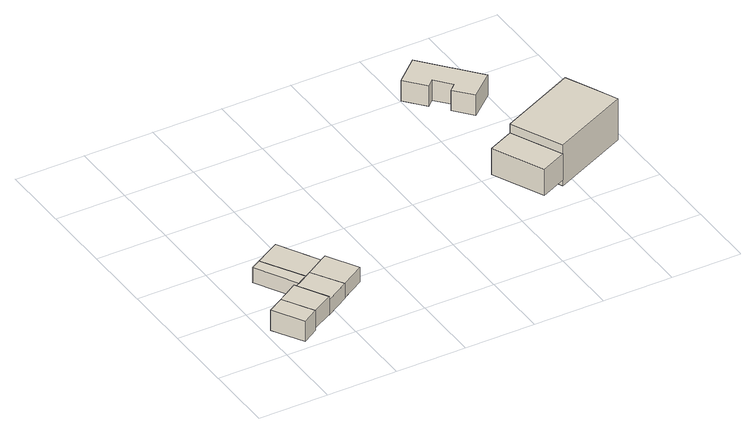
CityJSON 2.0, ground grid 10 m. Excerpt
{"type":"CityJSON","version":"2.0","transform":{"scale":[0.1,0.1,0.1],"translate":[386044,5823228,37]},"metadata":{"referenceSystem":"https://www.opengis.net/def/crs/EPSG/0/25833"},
"CityObjects":{
"building1":{"type":"Building","attributes":{"Gemeindeschluessel":"11000001","BezugspunktDach":"2200","function":"51009_1610","measuredHeight":3.11,"storeysAboveGround":0},"address":[{"country":"Germany","locality":"Berlin"}],"geometry":[{"type":"Solid","lod":"1","boundaries":[[[[0,1,2,3]],[[4,5,6,7]],[[4,7,3,2]],[[5,4,2,1]],[[6,5,1,0]],[[7,6,0,3]]]]}]},
"building2":{"type":"Building","attributes":{"Gemeindeschluessel":"11000001","BezugspunktDach":"2200","function":"31001_2143","measuredHeight":2.7,"storeysAboveGround":1},"address":[{"country":"Germany","locality":"Berlin","thoroughfareNumber":"34 (4)","thoroughfareName":"Nordufer"}],"geometry":[{"type":"Solid","lod":"1","boundaries":[[[[1,8,9,2]],[[10,11,12,13]],[[10,13,2,9]],[[11,10,9,8]],[[12,11,8,1]],[[13,12,1,2]]]]}]},
"building3":{"type":"Building","attributes":{"Gemeindeschluessel":"11000001","BezugspunktDach":"2200","function":"51009_1610","measuredHeight":2.29,"storeysAboveGround":0},"address":[{"country":"Germany","locality":"Berlin"}],"geometry":[{"type":"Solid","lod":"1","boundaries":[[[[14,15,16,17]],[[18,19,20,21]],[[18,21,17,16]],[[19,18,16,15]],[[20,19,15,14]],[[21,20,14,17]]]]}]},
"building4":{"type":"Building","attributes":{"Gemeindeschluessel":"11000001","BezugspunktDach":"2200","function":"31001_2143","measuredHeight":2.24,"storeysAboveGround":1},"address":[{"country":"Germany","locality":"Berlin","thoroughfareNumber":"34 (2)","thoroughfareName":"Nordufer"}],"geometry":[{"type":"Solid","lod":"1","boundaries":[[[[22,23,24,15,25]],[[19,26,27,28,29]],[[19,29,25,15]],[[26,19,15,24]],[[27,26,24,23]],[[28,27,23,22]],[[29,28,22,25]]]]}]},
"building5":{"type":"Building","attributes":{"Gemeindeschluessel":"11000001","BezugspunktDach":"2200","function":"31001_2143","measuredHeight":2.29,"storeysAboveGround":1},"address":[{"country":"Germany","locality":"Berlin","thoroughfareNumber":"34 (5)","thoroughfareName":"Nordufer"}],"geometry":[{"type":"Solid","lod":"1","boundaries":[[[[15,24,30,31,16]],[[32,33,26,19,18]],[[32,18,16,31]],[[33,32,31,30]],[[26,33,30,24]],[[19,26,24,15]],[[18,19,15,16]]]]}]},
"building6":{"type":"Building","attributes":{"Gemeindeschluessel":"11000001","BezugspunktDach":"2200","function":"51009_1610","measuredHeight":2.19,"storeysAboveGround":0},"address":[{"country":"Germany","locality":"Berlin"}],"geometry":[{"type":"Solid","lod":"1","boundaries":[[[[23,34,35,30,24]],[[36,37,38,39,40]],[[36,40,24,30]],[[37,36,30,35]],[[38,37,35,34]],[[39,38,34,23]],[[40,39,23,24]]]]}]},
"building7":{"type":"Building","attributes":{"Gemeindeschluessel":"11000001","BezugspunktDach":"2200","function":"51009_1610","measuredHeight":4.02,"storeysAboveGround":0},"address":[{"country":"Germany","locality":"Berlin"}],"geometry":[{"type":"Solid","lod":"1","boundaries":[[[[41,42,43,44]],[[45,46,47,48]],[[45,48,44,43]],[[46,45,43,42]],[[47,46,42,41]],[[48,47,41,44]]]]}]},
"building8":{"type":"Building","attributes":{"Gemeindeschluessel":"11000001","BezugspunktDach":"2200","function":"31001_2612","measuredHeight":3.13,"storeysAboveGround":1},"address":[{"country":"Germany","locality":"Berlin","thoroughfareNumber":"34 (1)","thoroughfareName":"Nordufer"}],"geometry":[{"type":"Solid","lod":"1","boundaries":[[[[49,50,51,52,53,54,55,56]],[[57,58,59,60,61,62,63,64]],[[57,64,56,55]],[[58,57,55,54]],[[59,58,54,53]],[[60,59,53,52]],[[61,60,52,51]],[[62,61,51,50]],[[63,62,50,49]],[[64,63,49,56]]]]}]},
"building9":{"type":"Building","attributes":{"Gemeindeschluessel":"11000001","BezugspunktDach":"2200","function":"31001_1310","measuredHeight":6.83,"storeysAboveGround":1},"address":[{"country":"Germany","locality":"Berlin","thoroughfareNumber":"34 (3)","thoroughfareName":"Nordufer"}],"geometry":[{"type":"Solid","lod":"1","boundaries":[[[[65,66,67,68,69]],[[70,71,72,73,74]],[[70,74,69,68]],[[71,70,68,67]],[[72,71,67,66]],[[73,72,66,65]],[[74,73,65,69]]]]}]}
},
"vertices":[
[30,6,38],[53,20,38],[28,63,38],[5,49,38],[28,63,7],[53,20,7],[30,6,7],[5,49,7],
[83,37,38],[58,81,38],[58,81,11],[83,37,11],[53,20,11],[28,63,11],
[69,87,33],[84,96,33],[50,154,33],[36,146,33],[50,154,10],[84,96,10],[69,87,10],[36,146,10],
[83,37,33],[118,58,33],[92,101,33],[58,81,33],[92,101,10],[118,58,10],[83,37,10],[58,81,10],
[118,117,33],[86,175,33],[86,175,10],[118,117,10],
[152,78,33],[127,122,33],[118,117,11],[127,122,11],[152,78,11],[118,58,11],[92,101,11],
[446,123,50],[483,140,50],[449,213,50],[412,196,50],[449,213,10],[483,140,10],[446,123,10],[412,196,10],
[420,364,40],[430,373,40],[449,351,40],[439,342,40],[461,317,40],[496,347,40],[431,423,40],[396,392,40],[431,423,9],[496,347,9],[461,317,9],[439,342,9],[449,351,9],[430,373,9],[420,364,9],[396,392,9],
[483,140,64],[593,191,64],[576,228,64],[559,264,64],[449,213,64],[559,264,1],[576,228,1],[593,191,1],[483,140,1],[449,213,1]
]}
